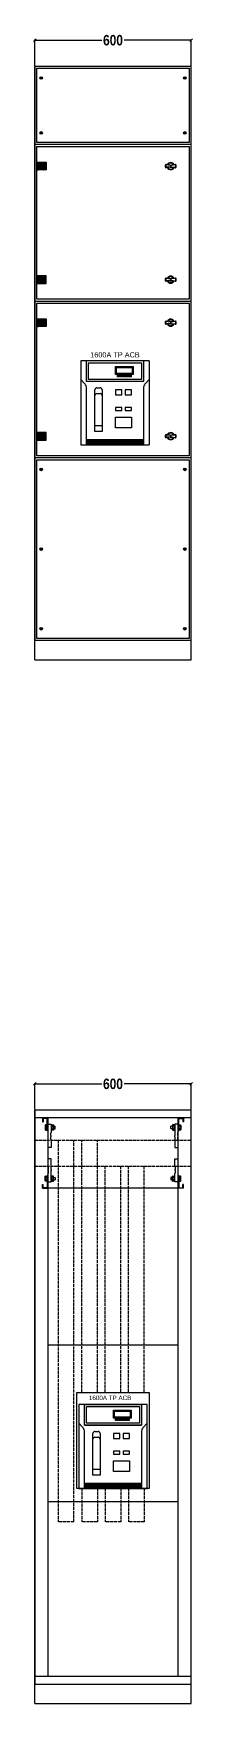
# Model space of a CAD drawing. Header units: millimetres. Extents: x -5 to 605, y -75 to 6326.
import ezdxf

# ---------------------------------------------------------------- set-up
doc = ezdxf.new("R2010")
doc.units = ezdxf.units.MM
doc.header["$MEASUREMENT"] = 0
doc.linetypes.add('ACAD_ISO02W100', pattern=[15, 12, -3])
doc.styles.add('ANB', font='ARIALNB.TTF')
doc.styles.get("Standard").update_dxf_attribs({"font": 'arial.ttf'})
doc.dimstyles.new('ARULLAIYA', dxfattribs={"dimtxt": 20, "dimasz": 10, "dimexe": 3, "dimexo": 2, "dimgap": 7, "dimtad": 0, "dimdec": 0, "dimzin": 0, "dimdsep": 46, "dimtxsty": 'ANB', "dimblk": 'OBLIQUE', "dimcen": 0.09, "dimadec": 0, "dimazin": 0, "dimtfac": 1, "dimtdec": 0, "dimtofl": 0, "dimtmove": 0, "dimatfit": 3, "dimldrblk": 'OBLIQUE', "dimfxl": 1, "dimtolj": 1, "dimtzin": 0, "dimarcsym": 1})
pattern_1 = [(45, (-8243.62154, 2414.87764), (-0.0883883476, 0.0883883476), [])]
pattern_2 = [(45, (-8240.37711, 2412.37764), (-0.0883883476, 0.0883883476), [])]
pattern_3 = [(45, (-8243.62154, 1814.87764), (-0.0883883476, 0.0883883476), [])]
pattern_4 = [(45, (-8240.37711, 1812.37764), (-0.0883883476, 0.0883883476), [])]

# ---------------------------------------------------------------- blocks, each defined once
blk = doc.blocks.new('_Oblique')
at = {"color": 0, "linetype": 'ByBlock', "lineweight": -2}
blk.add_line((-0.5, -0.5), (0.5, 0.5), dxfattribs=at)
blk = doc.blocks.new('*D1')
at = {"color": 0, "lineweight": -2, "transparency": 16777216}
for p, q in [((0, 2202), (0, 2303)), ((0, 2300), (256.9, 2300)), ((600, 2300), (343.1, 2300)), ((600, 2202), (600, 2303))]:
    blk.add_line(p, q, dxfattribs=at)
at = {"layer": 'Defpoints', "color": 0, "transparency": 16777216}
for p in [(600, 2300), (0, 2200), (600, 2200)]:
    blk.add_point(p, dxfattribs=at)
at = {"color": 0, "lineweight": -2, "transparency": 16777216, "xscale": 10, "yscale": 10, "zscale": 10, "rotation": 180}
blk.add_blockref('_Oblique', (0, 2300), dxfattribs=at)
at = {"color": 0, "lineweight": -2, "transparency": 16777216, "xscale": 10, "yscale": 10, "zscale": 10}
blk.add_blockref('_Oblique', (600, 2300), dxfattribs=at)
at = {"color": 0, "transparency": 16777216, "insert": (300, 2300), "char_height": 40, "attachment_point": 5, "style": 'ANB'}
blk.add_mtext('\\A1;600', dxfattribs=at)
blk = doc.blocks.new('*D2')
at = {"color": 0, "lineweight": -2, "transparency": 16777216}
for p, q in [((0, 2202), (0, 2303)), ((0, 2300), (256.9, 2300)), ((600, 2300), (343.1, 2300)), ((600, 2202), (600, 2303))]:
    blk.add_line(p, q, dxfattribs=at)
at = {"layer": 'Defpoints', "color": 0, "transparency": 16777216}
for p in [(600, 2300), (0, 2200), (600, 2200)]:
    blk.add_point(p, dxfattribs=at)
at = {"color": 0, "lineweight": -2, "transparency": 16777216, "xscale": 10, "yscale": 10, "zscale": 10, "rotation": 180}
blk.add_blockref('_Oblique', (0, 2300), dxfattribs=at)
at = {"color": 0, "lineweight": -2, "transparency": 16777216, "xscale": 10, "yscale": 10, "zscale": 10}
blk.add_blockref('_Oblique', (600, 2300), dxfattribs=at)
at = {"color": 0, "transparency": 16777216, "insert": (300, 2300), "char_height": 40, "attachment_point": 5, "style": 'ANB'}
blk.add_mtext('\\A1;600', dxfattribs=at)
blk = doc.blocks.new('*D6')
at = {"color": 0, "lineweight": -2, "transparency": 16777216}
for p, q in [((0, 6202), (0, 6303)), ((0, 6300), (256.9, 6300)), ((600, 6300), (343.1, 6300)), ((600, 6202), (600, 6303))]:
    blk.add_line(p, q, dxfattribs=at)
at = {"layer": 'Defpoints', "color": 0, "transparency": 16777216}
for p in [(600, 6300), (0, 6200), (600, 6200)]:
    blk.add_point(p, dxfattribs=at)
at = {"color": 0, "lineweight": -2, "transparency": 16777216, "xscale": 10, "yscale": 10, "zscale": 10, "rotation": 180}
blk.add_blockref('_Oblique', (0, 6300), dxfattribs=at)
at = {"color": 0, "lineweight": -2, "transparency": 16777216, "xscale": 10, "yscale": 10, "zscale": 10}
blk.add_blockref('_Oblique', (600, 6300), dxfattribs=at)
at = {"color": 0, "transparency": 16777216, "insert": (300, 6300), "char_height": 40, "attachment_point": 5, "style": 'ANB'}
blk.add_mtext('\\A1;600', dxfattribs=at)
blk = doc.blocks.new('*D7')
at = {"color": 0, "lineweight": -2, "transparency": 16777216}
for p, q in [((0, 6202), (0, 6303)), ((0, 6300), (256.9, 6300)), ((600, 6300), (343.1, 6300)), ((600, 6202), (600, 6303))]:
    blk.add_line(p, q, dxfattribs=at)
at = {"layer": 'Defpoints', "color": 0, "transparency": 16777216}
for p in [(600, 6300), (0, 6200), (600, 6200)]:
    blk.add_point(p, dxfattribs=at)
at = {"color": 0, "lineweight": -2, "transparency": 16777216, "xscale": 10, "yscale": 10, "zscale": 10, "rotation": 180}
blk.add_blockref('_Oblique', (0, 6300), dxfattribs=at)
at = {"color": 0, "lineweight": -2, "transparency": 16777216, "xscale": 10, "yscale": 10, "zscale": 10}
blk.add_blockref('_Oblique', (600, 6300), dxfattribs=at)
at = {"color": 0, "transparency": 16777216, "insert": (300, 6300), "char_height": 40, "attachment_point": 5, "style": 'ANB'}
blk.add_mtext('\\A1;600', dxfattribs=at)

msp = doc.modelspace()

# ---------------------------------------------------------------- hatches: boundary and pattern name
at = {"transparency": 33554687}
h = msp.add_hatch(dxfattribs=at)
h.set_pattern_fill('ANSI31', color=256, style=0)
h.set_pattern_definition(pattern_1)
h.paths.add_polyline_path([(44.4, 5832.2), (7.5, 5832.2), (7.5, 5826.5), (18.9, 5826.5), (18.9, 5808.5), (7.5, 5808.5), (7.5, 5802.8), (44.4, 5802.8)])
h = msp.add_hatch(dxfattribs=at)
h.set_pattern_fill('ANSI31', color=256, style=0)
h.set_pattern_definition(pattern_2)
h.paths.add_polyline_path([(14.2, 5823.4), (7.5, 5823.4), (7.5, 5811.6), (14.2, 5811.6)])
h = msp.add_hatch(dxfattribs=at)
h.set_pattern_fill('ANSI31', color=256, style=0)
h.set_pattern_definition(pattern_1)
h.paths.add_polyline_path([(44.4, 5367.8), (7.5, 5367.8), (7.5, 5373.5), (18.9, 5373.5), (18.9, 5391.5), (7.5, 5391.5), (7.5, 5397.2), (44.4, 5397.2)])
h = msp.add_hatch(dxfattribs=at)
h.set_pattern_fill('ANSI31', color=256, style=0)
h.set_pattern_definition(pattern_2)
h.paths.add_polyline_path([(14.2, 5376.6), (7.5, 5376.6), (7.5, 5388.4), (14.2, 5388.4)])
h = msp.add_hatch(dxfattribs=at)
h.set_pattern_fill('ANSI31', color=256, style=0)
h.set_pattern_definition(pattern_3)
h.paths.add_polyline_path([(44.4, 5232.2), (7.5, 5232.2), (7.5, 5226.5), (18.9, 5226.5), (18.9, 5208.5), (7.5, 5208.5), (7.5, 5202.8), (44.4, 5202.8)])
h = msp.add_hatch(dxfattribs=at)
h.set_pattern_fill('ANSI31', color=256, style=0)
h.set_pattern_definition(pattern_4)
h.paths.add_polyline_path([(14.2, 5223.4), (7.5, 5223.4), (7.5, 5211.6), (14.2, 5211.6)])
h = msp.add_hatch(dxfattribs=at)
h.set_pattern_fill('ANSI31', color=256, style=0)
h.set_pattern_definition(pattern_3)
h.paths.add_polyline_path([(44.4, 4767.8), (7.5, 4767.8), (7.5, 4773.5), (18.9, 4773.5), (18.9, 4791.5), (7.5, 4791.5), (7.5, 4797.2), (44.4, 4797.2)])
h = msp.add_hatch(dxfattribs=at)
h.set_pattern_fill('ANSI31', color=256, style=0)
h.set_pattern_definition(pattern_4)
h.paths.add_polyline_path([(14.2, 4776.6), (7.5, 4776.6), (7.5, 4788.4), (14.2, 4788.4)])

# ---------------------------------------------------------------- linework, layer by layer
for p, q in [((600, 6200), (0, 6200)), ((0, 6200), (0, 4000)), ((600, 6200), (0, 6200)), ((0, 6200), (0, 4000)), ((0, 3925), (0, 6200)), ((20, 6155.8), (24.5, 6155.8)), ((20, 6154.8), (24.5, 6154.8)), ((24.5, 6160.3), (24.5, 6155.8)), ((24.5, 6154.8), (24.5, 6150.4)), ((25.5, 6160.3), (25.5, 6155.8)), ((25.5, 6155.8), (30, 6155.8)), ((25.5, 6154.8), (30, 6154.8)), ((25.5, 6154.8), (25.5, 6150.4)), ((574.5, 6155.8), (570, 6155.8)), ((574.5, 6154.8), (570, 6154.8)), ((574.5, 6160.3), (574.5, 6155.8)), ((574.5, 6154.8), (574.5, 6150.4)), ((575.5, 6160.3), (575.5, 6155.8)), ((580, 6155.8), (575.5, 6155.8)), ((580, 6154.8), (575.5, 6154.8)), ((575.5, 6154.8), (575.5, 6150.4)), ((600, 3925), (600, 6200)), ((20, 5945.2), (24.5, 5945.2)), ((20, 5944.2), (24.5, 5944.2)), ((24.5, 5945.2), (24.5, 5949.6)), ((24.5, 5939.7), (24.5, 5944.2)), ((25.5, 5945.2), (25.5, 5949.6)), ((25.5, 5945.2), (30, 5945.2)), ((25.5, 5944.2), (30, 5944.2)), ((25.5, 5939.7), (25.5, 5944.2)), ((574.5, 5945.2), (570, 5945.2)), ((574.5, 5944.2), (570, 5944.2)), ((574.5, 5945.2), (574.5, 5949.6)), ((574.5, 5939.7), (574.5, 5944.2)), ((575.5, 5945.2), (575.5, 5949.6)), ((580, 5945.2), (575.5, 5945.2)), ((580, 5944.2), (575.5, 5944.2)), ((575.5, 5939.7), (575.5, 5944.2)), ((439, 5070.9), (176.4, 5070.9)), ((176.4, 5070.9), (176.4, 4750)), ((439, 5070.9), (439, 4750)), ((176.4, 5000.2), (191.8, 4983.8)), ((439, 5000.2), (423.6, 4983.8)), ((198.9, 4750), (198.9, 4965.9)), ((231, 4800.3), (231, 4960.5)), ((238.4, 4968), (250.7, 4968)), ((238.4, 4945.5), (250.7, 4945.5)), ((258.2, 4960.5), (258.2, 4800.3)), ((416.5, 4965.9), (416.5, 4750)), ((258.2, 4822.7), (231, 4822.7)), ((176.4, 4750), (439, 4750)), ((416.5, 4768.7), (198.9, 4768.7)), ((416.5, 4766.8), (198.9, 4766.8)), ((416.5, 4765), (198.9, 4765)), ((416.5, 4763.1), (198.9, 4763.1)), ((416.5, 4761.2), (198.9, 4761.2)), ((416.5, 4759.4), (198.9, 4759.4)), ((416.5, 4757.5), (198.9, 4757.5)), ((416.5, 4755.6), (198.9, 4755.6)), ((416.5, 4753.7), (198.9, 4753.7)), ((416.5, 4751.9), (198.9, 4751.9)), ((258.2, 4800.3), (231, 4800.3)), ((20, 4655.8), (24.5, 4655.8)), ((20, 4654.8), (24.5, 4654.8)), ((24.5, 4660.3), (24.5, 4655.8)), ((24.5, 4654.8), (24.5, 4650.4)), ((25.5, 4660.3), (25.5, 4655.8)), ((25.5, 4655.8), (30, 4655.8)), ((25.5, 4654.8), (30, 4654.8)), ((25.5, 4654.8), (25.5, 4650.4)), ((574.5, 4655.8), (570, 4655.8)), ((574.5, 4654.8), (570, 4654.8)), ((574.5, 4660.3), (574.5, 4655.8)), ((574.5, 4654.8), (574.5, 4650.4)), ((575.5, 4660.3), (575.5, 4655.8)), ((580, 4655.8), (575.5, 4655.8)), ((580, 4654.8), (575.5, 4654.8)), ((575.5, 4654.8), (575.5, 4650.4)), ((24.5, 4355), (24.5, 4350.5)), ((25.5, 4355), (25.5, 4350.5)), ((574.5, 4355), (574.5, 4350.5)), ((575.5, 4355), (575.5, 4350.5)), ((20, 4350.5), (24.5, 4350.5)), ((20, 4349.5), (24.5, 4349.5)), ((24.5, 4349.5), (24.5, 4345)), ((25.5, 4350.5), (30, 4350.5)), ((25.5, 4349.5), (30, 4349.5)), ((25.5, 4349.5), (25.5, 4345)), ((574.5, 4350.5), (570, 4350.5)), ((574.5, 4349.5), (570, 4349.5)), ((574.5, 4349.5), (574.5, 4345)), ((580, 4350.5), (575.5, 4350.5)), ((580, 4349.5), (575.5, 4349.5)), ((575.5, 4349.5), (575.5, 4345)), ((20, 4045.2), (24.5, 4045.2)), ((20, 4044.2), (24.5, 4044.2)), ((24.5, 4045.2), (24.5, 4049.6)), ((24.5, 4039.7), (24.5, 4044.2)), ((25.5, 4045.2), (25.5, 4049.6)), ((25.5, 4045.2), (30, 4045.2)), ((25.5, 4044.2), (30, 4044.2)), ((25.5, 4039.7), (25.5, 4044.2)), ((574.5, 4045.2), (570, 4045.2)), ((574.5, 4044.2), (570, 4044.2)), ((574.5, 4045.2), (574.5, 4049.6)), ((574.5, 4039.7), (574.5, 4044.2)), ((575.5, 4045.2), (575.5, 4049.6)), ((580, 4045.2), (575.5, 4045.2)), ((580, 4044.2), (575.5, 4044.2)), ((575.5, 4039.7), (575.5, 4044.2)), ((0, 3925), (600, 3925)), ((600, 2200), (0, 2200)), ((0, 2200), (0, 0)), ((600, 2200), (0, 2200)), ((0, 2200), (0, 0)), ((0, -75), (0, 2200)), ((600, -75), (600, 2200)), ((600, 2170), (0, 2170)), ((30, 2170), (30, 2155)), ((30, 2155), (32, 2155)), ((48, 2168), (32, 2168)), ((32, 2168), (32, 2155)), ((41, 2142.5), (40.2, 2141.9)), ((40.2, 2141.9), (40.2, 2124)), ((41, 2123.4), (40.2, 2124)), ((40.9, 2142.2), (40.9, 2123.8)), ((48, 2142.7), (41.4, 2142.7)), ((41.4, 2123.3), (48, 2123.3)), ((42, 2137.6), (50, 2137.6)), ((42, 2128.4), (50, 2128.4)), ((48, 2120.8), (48, 2168)), ((50, 2120.8), (48, 2120.8)), ((50, 2170), (50, 30)), ((50, 2145.6), (63.5, 2145.6)), ((63.5, 2145.6), (63.5, 2112.4)), ((64.3, 2142.5), (63.5, 2141.9)), ((63.5, 2137.6), (78, 2137.6)), ((63.5, 2128.4), (78, 2128.4)), ((64.3, 2123.4), (63.5, 2124)), ((64.2, 2142.2), (64.2, 2123.8)), ((64.7, 2142.7), (71.3, 2142.7)), ((71.3, 2123.3), (64.7, 2123.3)), ((71.7, 2142.5), (72.4, 2141.9)), ((71.7, 2123.4), (72.4, 2124)), ((71.8, 2142.2), (71.8, 2123.8)), ((72.4, 2141.9), (72.4, 2124)), ((78.5, 2128.9), (78.5, 2137.1)), ((521.5, 2128.9), (521.5, 2137.1)), ((536.5, 2137.6), (522, 2137.6)), ((536.5, 2128.4), (522, 2128.4)), ((528.3, 2142.5), (527.6, 2141.9)), ((527.6, 2141.9), (527.6, 2124)), ((528.3, 2123.4), (527.6, 2124)), ((528.2, 2142.2), (528.2, 2123.8)), ((535.3, 2142.7), (528.7, 2142.7)), ((528.7, 2123.3), (535.3, 2123.3)), ((535.7, 2142.5), (536.5, 2141.9)), ((535.7, 2123.4), (536.5, 2124)), ((535.8, 2142.2), (535.8, 2123.8)), ((536.5, 2145.6), (536.5, 2112.4)), ((550, 2145.6), (536.5, 2145.6)), ((550, 30), (550, 2170)), ((558, 2137.6), (550, 2137.6)), ((558, 2128.4), (550, 2128.4)), ((550, 2120.8), (552, 2120.8)), ((552, 2120.8), (552, 2168)), ((552, 2168), (568, 2168)), ((552, 2142.7), (558.6, 2142.7)), ((558.6, 2123.3), (552, 2123.3)), ((559, 2142.5), (559.8, 2141.9)), ((559, 2123.4), (559.8, 2124)), ((559.1, 2142.2), (559.1, 2123.8)), ((559.8, 2141.9), (559.8, 2124)), ((568, 2168), (568, 2155)), ((570, 2155), (568, 2155)), ((570, 2170), (570, 2155)), ((52, 2112.4), (50, 2112.4)), ((50, 2102.4), (52, 2102.4)), ((52, 2097.4), (50, 2097.4)), ((50, 2087.4), (52, 2087.4)), ((63.5, 2056.7), (50, 2056.7)), ((52, 2102.4), (52, 2112.4)), ((52, 2087.4), (52, 2097.4)), ((61.5, 2102.4), (61.5, 2112.4)), ((61.5, 2112.4), (63.5, 2112.4)), ((63.5, 2102.4), (61.5, 2102.4)), ((61.5, 2087.4), (61.5, 2097.4)), ((61.5, 2097.4), (63.5, 2097.4)), ((63.5, 2087.4), (61.5, 2087.4)), ((63.5, 2097.4), (63.5, 2102.4)), ((63.5, 2087.4), (63.5, 2056.7)), ((538.5, 2112.4), (536.5, 2112.4)), ((536.5, 2097.4), (536.5, 2102.4)), ((536.5, 2102.4), (538.5, 2102.4)), ((538.5, 2097.4), (536.5, 2097.4)), ((536.5, 2087.4), (536.5, 2056.7)), ((536.5, 2087.4), (538.5, 2087.4)), ((536.5, 2056.7), (550, 2056.7)), ((538.5, 2102.4), (538.5, 2112.4)), ((538.5, 2087.4), (538.5, 2097.4)), ((548, 2102.4), (548, 2112.4)), ((548, 2112.4), (550, 2112.4)), ((550, 2102.4), (548, 2102.4)), ((548, 2087.4), (548, 2097.4)), ((548, 2097.4), (550, 2097.4)), ((550, 2087.4), (548, 2087.4)), ((63.5, 2013.3), (50, 2013.3)), ((63.5, 1982.6), (63.5, 2013.3)), ((536.5, 1982.6), (536.5, 2013.3)), ((536.5, 2013.3), (550, 2013.3)), ((41, 1946.6), (40.2, 1946)), ((40.2, 1928.1), (40.2, 1946)), ((41, 1927.5), (40.2, 1928.1)), ((40.9, 1927.8), (40.9, 1946.2)), ((41.4, 1946.7), (48, 1946.7)), ((48, 1927.3), (41.4, 1927.3)), ((42, 1941.6), (50, 1941.6)), ((42, 1932.4), (50, 1932.4)), ((48, 1949.2), (48, 1902)), ((50, 1949.2), (48, 1949.2)), ((50, 1982.6), (52, 1982.6)), ((52, 1972.6), (50, 1972.6)), ((50, 1967.6), (52, 1967.6)), ((52, 1957.6), (50, 1957.6)), ((50, 1924.4), (63.5, 1924.4)), ((52, 1982.6), (52, 1972.6)), ((52, 1967.6), (52, 1957.6)), ((63.5, 1982.6), (61.5, 1982.6)), ((61.5, 1982.6), (61.5, 1972.6)), ((61.5, 1972.6), (63.5, 1972.6)), ((63.5, 1967.6), (61.5, 1967.6)), ((61.5, 1967.6), (61.5, 1957.6)), ((61.5, 1957.6), (63.5, 1957.6)), ((63.5, 1972.6), (63.5, 1967.6)), ((63.5, 1924.4), (63.5, 1957.6)), ((64.3, 1946.6), (63.5, 1946)), ((63.5, 1941.6), (78, 1941.6)), ((63.5, 1932.4), (78, 1932.4)), ((64.3, 1927.5), (63.5, 1928.1)), ((64.2, 1927.8), (64.2, 1946.2)), ((71.3, 1946.7), (64.7, 1946.7)), ((64.7, 1927.3), (71.3, 1927.3)), ((71.7, 1946.6), (72.4, 1946)), ((71.7, 1927.5), (72.4, 1928.1)), ((71.8, 1927.8), (71.8, 1946.2)), ((72.4, 1928.1), (72.4, 1946)), ((78.5, 1941.1), (78.5, 1932.9)), ((521.5, 1941.1), (521.5, 1932.9)), ((536.5, 1941.6), (522, 1941.6)), ((536.5, 1932.4), (522, 1932.4)), ((528.3, 1946.6), (527.6, 1946)), ((527.6, 1928.1), (527.6, 1946)), ((528.3, 1927.5), (527.6, 1928.1)), ((528.2, 1927.8), (528.2, 1946.2)), ((528.7, 1946.7), (535.3, 1946.7)), ((535.3, 1927.3), (528.7, 1927.3)), ((535.7, 1946.6), (536.5, 1946)), ((535.7, 1927.5), (536.5, 1928.1)), ((535.8, 1927.8), (535.8, 1946.2)), ((536.5, 1982.6), (538.5, 1982.6)), ((536.5, 1972.6), (536.5, 1967.6)), ((538.5, 1972.6), (536.5, 1972.6)), ((536.5, 1967.6), (538.5, 1967.6)), ((536.5, 1924.4), (536.5, 1957.6)), ((538.5, 1957.6), (536.5, 1957.6)), ((550, 1924.4), (536.5, 1924.4)), ((538.5, 1982.6), (538.5, 1972.6)), ((538.5, 1967.6), (538.5, 1957.6)), ((550, 1982.6), (548, 1982.6)), ((548, 1982.6), (548, 1972.6)), ((548, 1972.6), (550, 1972.6)), ((550, 1967.6), (548, 1967.6)), ((548, 1967.6), (548, 1957.6)), ((548, 1957.6), (550, 1957.6)), ((550, 1949.2), (552, 1949.2)), ((558, 1941.6), (550, 1941.6)), ((558, 1932.4), (550, 1932.4)), ((552, 1949.2), (552, 1902)), ((558.6, 1946.7), (552, 1946.7)), ((552, 1927.3), (558.6, 1927.3)), ((559, 1946.6), (559.8, 1946)), ((559, 1927.5), (559.8, 1928.1)), ((559.1, 1927.8), (559.1, 1946.2)), ((559.8, 1928.1), (559.8, 1946)), ((30, 1900), (30, 1915)), ((30, 1915), (32, 1915)), ((30, 1900), (50, 1900)), ((32, 1902), (32, 1915)), ((48, 1902), (32, 1902)), ((550, 1900), (50, 1900)), ((570, 1900), (550, 1900)), ((552, 1902), (568, 1902)), ((568, 1902), (568, 1915)), ((570, 1915), (568, 1915)), ((570, 1900), (570, 1915)), ((50, 1300), (550, 1300)), ((431.3, 1070.9), (168.7, 1070.9)), ((168.7, 1070.9), (168.7, 750)), ((191.2, 1070.9), (408.8, 1070.9)), ((431.3, 750), (431.3, 1070.9)), ((168.7, 1000.2), (184.1, 983.8)), ((191.2, 992.7), (408.8, 992.7)), ((191.2, 750), (191.2, 965.9)), ((223.2, 800.3), (223.2, 960.5)), ((230.7, 968), (243, 968)), ((250.5, 960.5), (250.5, 800.3)), ((408.8, 965.9), (408.8, 750)), ((431.3, 1000.2), (415.9, 983.8)), ((230.7, 945.5), (243, 945.5)), ((408.8, 768.7), (191.2, 768.7)), ((250.5, 822.7), (223.2, 822.7)), ((250.5, 800.3), (223.2, 800.3)), ((168.7, 750), (431.3, 750)), ((408.8, 766.8), (191.2, 766.8)), ((408.8, 765), (191.2, 765)), ((408.8, 763.1), (191.2, 763.1)), ((408.8, 761.2), (191.2, 761.2)), ((408.8, 759.4), (191.2, 759.4)), ((408.8, 757.5), (191.2, 757.5)), ((408.8, 755.6), (191.2, 755.6)), ((408.8, 753.7), (191.2, 753.7)), ((408.8, 751.9), (191.2, 751.9)), ((50, 700), (550, 700)), ((0, 30), (600, 30)), ((0, 0), (600, 0)), ((0, -75), (600, -75))]:
    msp.add_line(p, q)
for p, q in [((500.3, 5820.4), (500.3, 5814.6)), ((501.9, 5820.4), (501.9, 5815.8)), ((518.5, 5820.1), (503.6, 5821.9)), ((518.7, 5821.7), (503.8, 5823.5)), ((518.7, 5813.3), (503.8, 5811.5)), ((518.5, 5814.9), (504.8, 5813.2)), ((518.5, 5820.1), (524.1, 5820.1)), ((518.5, 5814.9), (524.1, 5814.9)), ((518.7, 5821.7), (523.9, 5821.7)), ((518.7, 5813.3), (523.9, 5813.3)), ((538.4, 5823.5), (523.9, 5821.7)), ((523.9, 5813.3), (538.4, 5811.5)), ((538.6, 5821.9), (524.1, 5820.1)), ((524.1, 5814.9), (538.6, 5813.1)), ((540.3, 5814.6), (540.3, 5820.4)), ((541.9, 5814.6), (541.9, 5820.4)), ((500.3, 5385.4), (500.3, 5379.6)), ((501.9, 5385.4), (501.9, 5380.8)), ((518.5, 5385.1), (503.6, 5386.9)), ((518.7, 5386.7), (503.8, 5388.5)), ((518.7, 5378.3), (503.8, 5376.5)), ((518.5, 5379.9), (504.8, 5378.2)), ((518.5, 5385.1), (524.1, 5385.1)), ((518.5, 5379.9), (524.1, 5379.9)), ((518.7, 5386.7), (523.9, 5386.7)), ((518.7, 5378.3), (523.9, 5378.3)), ((538.4, 5388.5), (523.9, 5386.7)), ((523.9, 5378.3), (538.4, 5376.5)), ((538.6, 5386.9), (524.1, 5385.1)), ((524.1, 5379.9), (538.6, 5378.1)), ((540.3, 5379.6), (540.3, 5385.4)), ((541.9, 5379.6), (541.9, 5385.4)), ((500.3, 5220.4), (500.3, 5214.6)), ((501.9, 5220.4), (501.9, 5215.8)), ((518.5, 5220.1), (503.6, 5221.9)), ((518.7, 5221.7), (503.8, 5223.5)), ((518.7, 5213.3), (503.8, 5211.5)), ((518.5, 5214.9), (504.8, 5213.2)), ((518.5, 5220.1), (524.1, 5220.1)), ((518.5, 5214.9), (524.1, 5214.9)), ((518.7, 5221.7), (523.9, 5221.7)), ((518.7, 5213.3), (523.9, 5213.3)), ((538.4, 5223.5), (523.9, 5221.7)), ((523.9, 5213.3), (538.4, 5211.5)), ((538.6, 5221.9), (524.1, 5220.1)), ((524.1, 5214.9), (538.6, 5213.1)), ((540.3, 5214.6), (540.3, 5220.4)), ((541.9, 5214.6), (541.9, 5220.4)), ((500.3, 4785.4), (500.3, 4779.6)), ((501.9, 4785.4), (501.9, 4780.8)), ((518.5, 4785.1), (503.6, 4786.9)), ((518.7, 4786.7), (503.8, 4788.5)), ((518.7, 4778.3), (503.8, 4776.5)), ((518.5, 4779.9), (504.8, 4778.2)), ((518.5, 4785.1), (524.1, 4785.1)), ((518.5, 4779.9), (524.1, 4779.9)), ((518.7, 4786.7), (523.9, 4786.7)), ((518.7, 4778.3), (523.9, 4778.3)), ((538.4, 4788.5), (523.9, 4786.7)), ((523.9, 4778.3), (538.4, 4776.5)), ((538.6, 4786.9), (524.1, 4785.1)), ((524.1, 4779.9), (538.6, 4778.1)), ((540.3, 4779.6), (540.3, 4785.4)), ((541.9, 4779.6), (541.9, 4785.4))]:
    msp.add_line(p, q, dxfattribs=at)
at = {"color": 3, "linetype": 'ACAD_ISO02W100'}
for p, q in [((0, 2085), (600, 2085)), ((90, 2085), (90, 622.1)), ((150, 622.1), (150, 2085)), ((180, 1117.8), (180, 2085)), ((240, 1117.8), (240, 2085)), ((0, 1985), (600, 1985)), ((270, 1117.8), (270, 1985)), ((330, 1117.8), (330, 1985)), ((360, 1117.8), (360, 1985)), ((420, 1117.8), (420, 1985)), ((180, 750), (180, 622.1)), ((240, 750), (240, 622.1)), ((270, 750), (270, 622.1)), ((330, 750), (330, 622.1)), ((360, 750), (360, 622.1)), ((420, 750), (420, 622.1)), ((150, 622.1), (90, 622.1)), ((240, 622.1), (180, 622.1)), ((330, 622.1), (270, 622.1)), ((420, 622.1), (360, 622.1))]:
    msp.add_line(p, q, dxfattribs=at)
for points in [[(7.5, 6192.5), (592.5, 6192.5), (592.5, 5907.5), (7.5, 5907.5)], [(7.5, 5892.5), (592.5, 5892.5), (592.5, 5307.5), (7.5, 5307.5)], [(7.5, 5292.5), (592.5, 5292.5), (592.5, 4707.5), (7.5, 4707.5)], [(206.4, 5063.4), (409.1, 5063.4), (409.1, 5000.2), (206.4, 5000.2)], [(309.9, 5049.9), (377.6, 5049.9), (377.6, 5018.5), (309.9, 5018.5)], [(313.6, 5046.2), (373.9, 5046.2), (373.9, 5022.2), (313.6, 5022.2)], [(317, 5016.3), (325.2, 5016.3), (325.2, 5009.5), (317, 5009.5)], [(328.2, 5016.3), (336.5, 5016.3), (336.5, 5009.5), (328.2, 5009.5)], [(339.4, 5016.3), (347.7, 5016.3), (347.7, 5009.5), (339.4, 5009.5)], [(350.7, 5016.3), (358.9, 5016.3), (358.9, 5009.5), (350.7, 5009.5)], [(361.9, 5016.3), (370.1, 5016.3), (370.1, 5009.5), (361.9, 5009.5)], [(333.4, 4959.8), (309.4, 4959.8), (309.4, 4940.9), (333.4, 4940.9)], [(370.7, 4959.8), (346.7, 4959.8), (346.7, 4940.9), (370.7, 4940.9)], [(333.4, 4892.4), (309.4, 4892.4), (309.4, 4881), (333.4, 4881)], [(370.7, 4892.4), (346.7, 4892.4), (346.7, 4881), (370.7, 4881)], [(309.4, 4854.8), (370.7, 4854.8), (370.7, 4815.1), (309.4, 4815.1)], [(7.5, 4692.5), (592.5, 4692.5), (592.5, 4007.5), (7.5, 4007.5)], [(161, 1117.8), (439, 1117.8), (439, 750), (161, 750)], [(191.2, 1070.9), (408.8, 1070.9), (408.8, 992.7), (191.2, 992.7)], [(198.7, 1063.4), (401.3, 1063.4), (401.3, 1000.2), (198.7, 1000.2)], [(302.2, 1049.9), (369.9, 1049.9), (369.9, 1018.5), (302.2, 1018.5)], [(305.9, 1046.2), (366.2, 1046.2), (366.2, 1022.2), (305.9, 1022.2)], [(309.3, 1016.3), (317.5, 1016.3), (317.5, 1009.5), (309.3, 1009.5)], [(320.5, 1016.3), (328.7, 1016.3), (328.7, 1009.5), (320.5, 1009.5)], [(331.7, 1016.3), (340, 1016.3), (340, 1009.5), (331.7, 1009.5)], [(343, 1016.3), (351.2, 1016.3), (351.2, 1009.5), (343, 1009.5)], [(354.2, 1016.3), (362.4, 1016.3), (362.4, 1009.5), (354.2, 1009.5)], [(325.7, 959.8), (301.6, 959.8), (301.6, 940.9), (325.7, 940.9)], [(362.9, 959.8), (338.9, 959.8), (338.9, 940.9), (362.9, 940.9)], [(325.7, 892.4), (301.6, 892.4), (301.6, 881), (325.7, 881)], [(301.6, 854.8), (362.9, 854.8), (362.9, 815.1), (301.6, 815.1)], [(362.9, 892.4), (338.9, 892.4), (338.9, 881), (362.9, 881)]]:
    msp.add_lwpolyline(points, close=True)
for points in [[(600, 5900), (0, 5900)], [(0, 5300), (600, 5300)], [(416.5, 5070.9), (416.5, 4992.7), (198.9, 4992.7), (198.9, 5070.9)], [(600, 4700), (0, 4700)], [(600, 4000), (0, 4000)]]:
    msp.add_lwpolyline(points)
at = {"transparency": 33554687}
for points in [[(7.5, 5832.2), (44.4, 5832.2), (44.4, 5802.8), (7.5, 5802.8)], [(7.5, 5826.5), (18.9, 5826.5), (18.9, 5808.5), (7.5, 5808.5)], [(7.5, 5823.4), (14.2, 5823.4), (14.2, 5811.6), (7.5, 5811.6)], [(7.5, 5367.8), (44.4, 5367.8), (44.4, 5397.2), (7.5, 5397.2)], [(7.5, 5373.5), (18.9, 5373.5), (18.9, 5391.5), (7.5, 5391.5)], [(7.5, 5376.6), (14.2, 5376.6), (14.2, 5388.4), (7.5, 5388.4)], [(7.5, 5232.2), (44.4, 5232.2), (44.4, 5202.8), (7.5, 5202.8)], [(7.5, 5226.5), (18.9, 5226.5), (18.9, 5208.5), (7.5, 5208.5)], [(7.5, 5223.4), (14.2, 5223.4), (14.2, 5211.6), (7.5, 5211.6)], [(7.5, 4767.8), (44.4, 4767.8), (44.4, 4797.2), (7.5, 4797.2)], [(7.5, 4773.5), (18.9, 4773.5), (18.9, 4791.5), (7.5, 4791.5)], [(7.5, 4776.6), (14.2, 4776.6), (14.2, 4788.4), (7.5, 4788.4)]]:
    msp.add_lwpolyline(points, close=True, dxfattribs=at)
for centre in [(25, 6155.3), (575, 6155.3), (25, 5944.7), (575, 5944.7), (25, 4655.3), (575, 4655.3), (25, 4350), (575, 4350), (25, 4044.7), (575, 4044.7)]:
    msp.add_circle(centre, 5)
for centre, radius, start, end in [((521.1, 5817.5), 13.6, 23.47344, 156.43961), ((521.1, 5817.5), 11.5, 26.61279, 153.25495), ((503.4, 5820.4), 3.09, 83.20787, 180), ((503.4, 5814.6), 3.09, 180, 276.79213), ((503.4, 5820.4), 1.48, 83.20787, 180), ((504.5, 5815.8), 2.59, 180, 276.79213), ((521.1, 5817.5), 13.6, 203.56039, 336.52656), ((521.1, 5817.5), 11.5, 206.74505, 333.38721), ((538.8, 5820.4), 3.09, 0, 96.92672), ((538.8, 5814.6), 3.09, 263.07328, 0), ((538.8, 5820.4), 1.48, 0, 96.92672), ((538.8, 5814.6), 1.48, 263.07328, 0), ((503.4, 5385.4), 3.09, 83.20787, 180), ((503.4, 5379.6), 3.09, 180, 276.79213), ((503.4, 5385.4), 1.48, 83.20787, 180), ((504.5, 5380.8), 2.59, 180, 276.79213), ((521.1, 5382.5), 13.6, 23.47344, 156.43961), ((521.1, 5382.5), 13.6, 203.56039, 336.52656), ((521.1, 5382.5), 11.5, 26.61279, 153.25495), ((521.1, 5382.5), 11.5, 206.74505, 333.38721), ((538.8, 5385.4), 3.09, 0, 96.92672), ((538.8, 5379.6), 3.09, 263.07328, 0), ((538.8, 5385.4), 1.48, 0, 96.92672), ((538.8, 5379.6), 1.48, 263.07328, 0), ((503.4, 5220.4), 3.09, 83.20787, 180), ((503.4, 5214.6), 3.09, 180, 276.79213), ((503.4, 5220.4), 1.48, 83.20787, 180), ((504.5, 5215.8), 2.59, 180, 276.79213), ((521.1, 5217.5), 13.6, 23.47344, 156.43961), ((521.1, 5217.5), 13.6, 203.56039, 336.52656), ((521.1, 5217.5), 11.5, 26.61279, 153.25495), ((521.1, 5217.5), 11.5, 206.74505, 333.38721), ((538.8, 5220.4), 3.09, 0, 96.92672), ((538.8, 5214.6), 3.09, 263.07328, 0), ((538.8, 5220.4), 1.48, 0, 96.92672), ((538.8, 5214.6), 1.48, 263.07328, 0), ((503.4, 4785.4), 3.09, 83.20787, 180), ((503.4, 4779.6), 3.09, 180, 276.79213), ((503.4, 4785.4), 1.48, 83.20787, 180), ((504.5, 4780.8), 2.59, 180, 276.79213), ((521.1, 4782.5), 13.6, 23.47344, 156.43961), ((521.1, 4782.5), 13.6, 203.56039, 336.52656), ((521.1, 4782.5), 11.5, 26.61279, 153.25495), ((521.1, 4782.5), 11.5, 206.74505, 333.38721), ((538.8, 4785.4), 3.09, 0, 96.92672), ((538.8, 4779.6), 3.09, 263.07328, 0), ((538.8, 4785.4), 1.48, 0, 96.92672), ((538.8, 4779.6), 1.48, 263.07328, 0)]:
    msp.add_arc(centre, radius, start, end, dxfattribs=at)
for centre, radius, start, end in [((172.7, 4965.9), 26.2, 0, 43.15239), ((238.4, 4960.5), 7.49, 90, 180), ((238.4, 4938.1), 7.49, 90, 180), ((250.7, 4960.5), 7.49, 0, 90), ((250.7, 4938.1), 7.49, 0, 90), ((442.7, 4965.9), 26.2, 136.84761, 180), ((41.4, 2142.2), 0.5, 90, 180), ((63.8, 2145.1), 23, 186.95047, 199.15445), ((50.7, 2133), 9.85, 152.12802, 207.87198), ((63.8, 2120.8), 23, 160.84555, 173.04953), ((41.4, 2123.8), 0.5, 180, 270), ((64.7, 2142.2), 0.5, 90, 180), ((87.1, 2145.1), 23, 186.95047, 199.15445), ((74, 2133), 9.85, 152.12802, 207.87198), ((87.1, 2120.8), 23, 160.84555, 173.04953), ((64.7, 2123.8), 0.5, 180, 270), ((48.9, 2145.1), 23, 340.84555, 353.04953), ((62, 2133), 9.85, 332.12802, 27.87198), ((48.9, 2120.8), 23, 6.95047, 19.15445), ((71.3, 2142.2), 0.5, 0, 90), ((71.3, 2123.8), 0.5, 270, 0), ((78, 2137.1), 0.5, 0, 90), ((78, 2128.9), 0.5, 270, 0), ((522, 2137.1), 0.5, 90, 180), ((522, 2128.9), 0.5, 180, 270), ((528.7, 2142.2), 0.5, 90, 180), ((551.1, 2145.1), 23, 186.95047, 199.15445), ((538, 2133), 9.85, 152.12802, 207.87198), ((551.1, 2120.8), 23, 160.84555, 173.04953), ((528.7, 2123.8), 0.5, 180, 270), ((512.9, 2145.1), 23, 340.84555, 353.04953), ((526, 2133), 9.85, 332.12802, 27.87198), ((512.9, 2120.8), 23, 6.95047, 19.15445), ((535.3, 2142.2), 0.5, 0, 90), ((535.3, 2123.8), 0.5, 270, 0), ((536.2, 2145.1), 23, 340.84555, 353.04953), ((549.3, 2133), 9.85, 332.12802, 27.87198), ((536.2, 2120.8), 23, 6.95047, 19.15445), ((558.6, 2142.2), 0.5, 0, 90), ((558.6, 2123.8), 0.5, 270, 0), ((41.4, 1946.2), 0.5, 90, 180), ((63.8, 1949.2), 23, 186.95047, 199.15445), ((50.7, 1937), 9.85, 152.12802, 207.87198), ((63.8, 1924.9), 23, 160.84555, 173.04953), ((41.4, 1927.8), 0.5, 180, 270), ((64.7, 1946.2), 0.5, 90, 180), ((87.1, 1949.2), 23, 186.95047, 199.15445), ((74, 1937), 9.85, 152.12802, 207.87198), ((87.1, 1924.9), 23, 160.84555, 173.04953), ((64.7, 1927.8), 0.5, 180, 270), ((48.9, 1949.2), 23, 340.84555, 353.04953), ((62, 1937), 9.85, 332.12802, 27.87198), ((48.9, 1924.9), 23, 6.95047, 19.15445), ((71.3, 1946.2), 0.5, 0, 90), ((71.3, 1927.8), 0.5, 270, 0), ((78, 1941.1), 0.5, 0, 90), ((78, 1932.9), 0.5, 270, 0), ((522, 1941.1), 0.5, 90, 180), ((522, 1932.9), 0.5, 180, 270), ((528.7, 1946.2), 0.5, 90, 180), ((551.1, 1949.2), 23, 186.95047, 199.15445), ((538, 1937), 9.85, 152.12802, 207.87198), ((551.1, 1924.9), 23, 160.84555, 173.04953), ((528.7, 1927.8), 0.5, 180, 270), ((512.9, 1949.2), 23, 340.84555, 353.04953), ((526, 1937), 9.85, 332.12802, 27.87198), ((512.9, 1924.9), 23, 6.95047, 19.15445), ((535.3, 1946.2), 0.5, 0, 90), ((535.3, 1927.8), 0.5, 270, 0), ((536.2, 1949.2), 23, 340.84555, 353.04953), ((549.3, 1937), 9.85, 332.12802, 27.87198), ((536.2, 1924.9), 23, 6.95047, 19.15445), ((558.6, 1946.2), 0.5, 0, 90), ((558.6, 1927.8), 0.5, 270, 0), ((165, 965.9), 26.2, 0, 43.15239), ((230.7, 960.5), 7.49, 90, 180), ((243, 960.5), 7.49, 0, 90), ((435, 965.9), 26.2, 136.84761, 180), ((230.7, 938.1), 7.49, 90, 180), ((243, 938.1), 7.49, 0, 90)]:
    msp.add_arc(centre, radius, start, end)

# ---------------------------------------------------------------- texts
at = {"transparency": 33554687, "insert": (307.6, 5104.4), "char_height": 20, "attachment_point": 2}
msp.add_mtext_dynamic_manual_height_columns('\\pxqc;1600A TP ACB', width=205.842, gutter_width=1, heights=[0], dxfattribs=at)
at = {"insert": (186, 1105.4), "char_height": 17.16, "attachment_point": 1}
msp.add_mtext_dynamic_manual_height_columns('\\pxqc;1600A TP ACB', width=205.842, gutter_width=1, heights=[0], dxfattribs=at)

# ---------------------------------------------------------------- dimensions: what is measured, and where the dimension line sits
at = {"color": 30, "transparency": 33554687}
for base, p1, p2, picture, middle in [((600, 6300), (0, 6200), (600, 6200), '*D6', (300, 6300)), ((600, 6300), (0, 6200), (600, 6200), '*D7', (300, 6300)), ((600, 2300), (0, 2200), (600, 2200), '*D1', (300, 2300)), ((600, 2300), (0, 2200), (600, 2200), '*D2', (300, 2300))]:
    dim = msp.add_linear_dim(base=base, p1=p1, p2=p2, dimstyle='ARULLAIYA', override={"dimtxt": 40}, dxfattribs=at)
    dim.commit()
    dim.dimension.update_dxf_attribs({"geometry": picture, "text_midpoint": middle})

doc.saveas('drawing.dxf')
